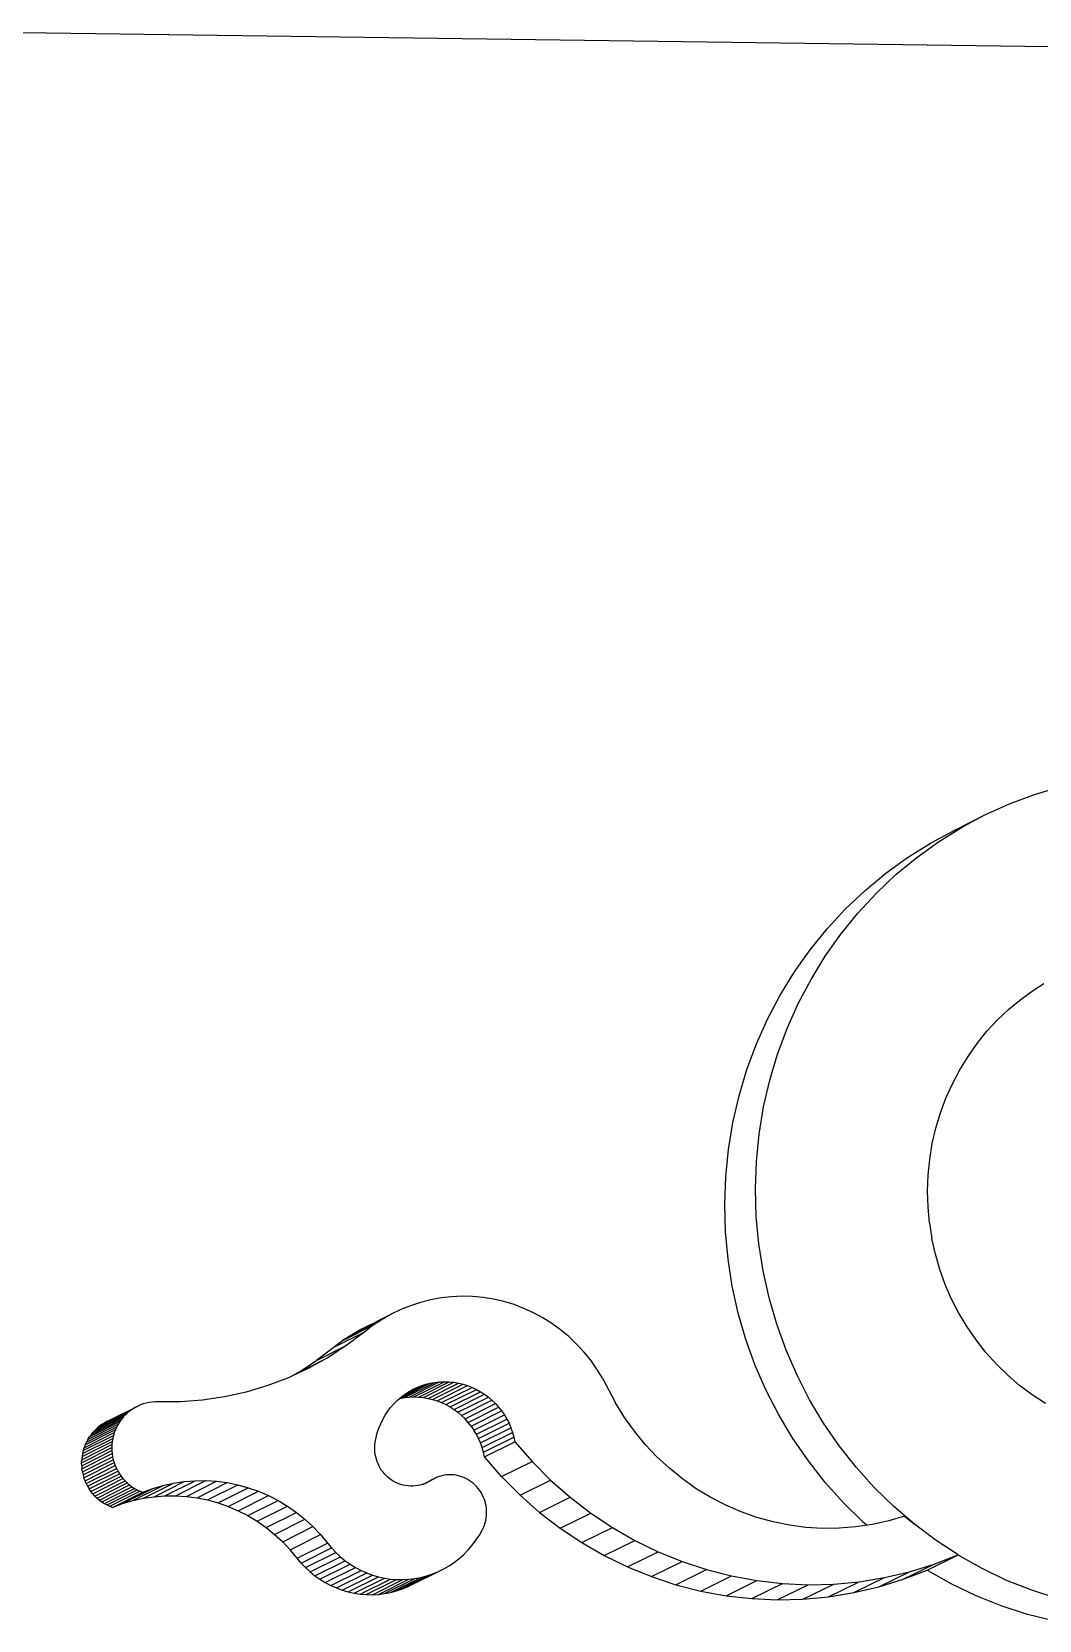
# Model space of a CAD drawing. Extents: x -106 to 80, y -44 to 65.
# Drawn here: x 24.494 to 26.655, y 41.765 to 45.173 of the extents above; entities that cross this region are included whole.
import ezdxf

# ---------------------------------------------------------------- set-up
doc = ezdxf.new("R2010")
doc.units = 0
doc.layers.get('0').update_dxf_attribs({"linetype": 'CONTINUOUS'})

msp = doc.modelspace()

# ---------------------------------------------------------------- linework, layer by layer
for p, q in [((24.3867, 45.1731), (29.6204, 45.101)), ((26.6446, 43.5368), (26.6997, 43.5532)), ((26.5908, 43.5167), (26.6446, 43.5368)), ((26.4721, 43.4592), (26.5384, 43.4931)), ((26.4919, 43.4682), (26.5384, 43.4931)), ((26.5384, 43.4931), (26.5908, 43.5167)), ((26.4214, 43.4321), (26.4721, 43.4592)), ((26.4388, 43.4354), (26.4877, 43.4659)), ((26.4721, 43.4592), (26.4919, 43.4682)), ((26.4877, 43.4659), (26.4919, 43.4682)), ((26.3725, 43.4016), (26.4214, 43.4321)), ((26.392, 43.4016), (26.4388, 43.4354)), ((26.3258, 43.3679), (26.3725, 43.4016)), ((26.3475, 43.3648), (26.392, 43.4016)), ((26.2813, 43.3311), (26.3258, 43.3679)), ((26.3054, 43.325), (26.3475, 43.3648)), ((26.2393, 43.2913), (26.2813, 43.3311)), ((26.266, 43.2824), (26.3054, 43.325)), ((26.1999, 43.2488), (26.2393, 43.2913)), ((26.2294, 43.2373), (26.266, 43.2824)), ((26.1633, 43.2037), (26.1999, 43.2488)), ((26.1957, 43.1898), (26.2294, 43.2373)), ((26.1297, 43.1562), (26.1633, 43.2037)), ((26.1652, 43.14), (26.1957, 43.1898)), ((26.0992, 43.1065), (26.1297, 43.1562)), ((26.138, 43.0883), (26.1652, 43.14)), ((26.6157, 43.0978), (26.6428, 43.1173)), ((26.6428, 43.1173), (26.6649, 43.1311)), ((26.072, 43.0549), (26.0992, 43.1065)), ((26.1141, 43.0349), (26.138, 43.0883)), ((26.5655, 43.0534), (26.5899, 43.0764)), ((26.5899, 43.0764), (26.6157, 43.0978)), ((26.0481, 43.0015), (26.072, 43.0549)), ((26.5427, 43.0287), (26.5655, 43.0534)), ((26.0936, 42.9799), (26.1141, 43.0349)), ((26.5215, 43.0026), (26.5427, 43.0287)), ((26.0277, 42.9466), (26.0481, 43.0015)), ((26.0768, 42.9237), (26.0936, 42.9799)), ((26.4843, 42.9462), (26.502, 42.975)), ((26.502, 42.975), (26.5215, 43.0026)), ((26.0109, 42.8904), (26.0277, 42.9466)), ((26.4685, 42.9163), (26.4843, 42.9462)), ((26.0635, 42.8664), (26.0768, 42.9237)), ((26.4547, 42.8853), (26.4685, 42.9163)), ((25.9976, 42.8331), (26.0109, 42.8904)), ((26.4429, 42.8535), (26.4547, 42.8853)), ((26.054, 42.8083), (26.0635, 42.8664)), ((26.4331, 42.8209), (26.4429, 42.8535)), ((25.9881, 42.7751), (25.9976, 42.8331)), ((26.0481, 42.7496), (26.054, 42.8083)), ((26.4254, 42.7877), (26.4331, 42.8209)), ((25.9823, 42.7165), (25.9881, 42.7751)), ((26.4199, 42.754), (26.4254, 42.7877)), ((26.0461, 42.6907), (26.0481, 42.7496)), ((26.4165, 42.7201), (26.4199, 42.754)), ((25.9802, 42.6576), (25.9823, 42.7165)), ((26.4153, 42.6859), (26.4165, 42.7201)), ((26.0477, 42.6317), (26.0461, 42.6907)), ((26.4163, 42.6517), (26.4153, 42.6859)), ((25.9819, 42.5986), (25.9802, 42.6576)), ((26.4194, 42.6177), (26.4163, 42.6517)), ((26.0532, 42.5729), (26.0477, 42.6317)), ((26.4194, 42.6177), (26.4247, 42.5839)), ((25.9873, 42.5399), (25.9819, 42.5986)), ((26.0623, 42.5145), (26.0532, 42.5729)), ((26.4321, 42.5505), (26.4247, 42.5839)), ((25.9964, 42.4816), (25.9873, 42.5399)), ((26.4417, 42.5177), (26.4321, 42.5505)), ((26.0752, 42.4569), (26.0623, 42.5145)), ((26.4533, 42.4855), (26.4417, 42.5177)), ((26.0093, 42.424), (25.9964, 42.4816)), ((26.4669, 42.4542), (26.4533, 42.4855)), ((25.2851, 42.4317), (25.2647, 42.4218)), ((25.3061, 42.4401), (25.2851, 42.4317)), ((25.3276, 42.4472), (25.3061, 42.4401)), ((25.3495, 42.4527), (25.3276, 42.4472)), ((25.3717, 42.4567), (25.3495, 42.4527)), ((25.3942, 42.4592), (25.3717, 42.4567)), ((25.4168, 42.4602), (25.3942, 42.4592)), ((25.4394, 42.4597), (25.4168, 42.4602)), ((25.4619, 42.4576), (25.4394, 42.4597)), ((25.4843, 42.454), (25.4619, 42.4576)), ((25.5064, 42.4489), (25.4843, 42.454)), ((25.5281, 42.4423), (25.5064, 42.4489)), ((25.5494, 42.4342), (25.5281, 42.4423)), ((25.5701, 42.4248), (25.5494, 42.4342)), ((26.0916, 42.4002), (26.0752, 42.4569)), ((26.4825, 42.4239), (26.4669, 42.4542)), ((25.161, 42.3653), (25.2261, 42.3981)), ((25.1799, 42.3778), (25.2286, 42.4023)), ((25.1996, 42.389), (25.2647, 42.4218)), ((25.2199, 42.3988), (25.1996, 42.389)), ((25.2261, 42.3981), (25.208, 42.3843)), ((25.2199, 42.3988), (25.2584, 42.4182)), ((25.2286, 42.4023), (25.2199, 42.3988)), ((25.2386, 42.4064), (25.2261, 42.3981)), ((25.2286, 42.4023), (25.245, 42.4106)), ((25.2386, 42.4064), (25.2286, 42.4023)), ((25.245, 42.4106), (25.2386, 42.4064)), ((25.2584, 42.4182), (25.245, 42.4106)), ((25.2647, 42.4218), (25.2584, 42.4182)), ((25.5902, 42.4139), (25.5701, 42.4248)), ((25.6095, 42.4018), (25.5902, 42.4139)), ((25.6281, 42.3883), (25.6095, 42.4018)), ((26.0257, 42.3674), (26.0093, 42.424)), ((26.1117, 42.3448), (26.0916, 42.4002)), ((26.5, 42.3946), (26.4825, 42.4239)), ((26.5192, 42.3666), (26.5, 42.3946)), ((25.1429, 42.3515), (25.208, 42.3843)), ((25.161, 42.3653), (25.1429, 42.3515)), ((25.1799, 42.3778), (25.161, 42.3653)), ((25.208, 42.3843), (25.1698, 42.3552)), ((25.1996, 42.389), (25.1799, 42.3778)), ((25.6457, 42.3737), (25.6281, 42.3883)), ((25.6624, 42.3578), (25.6457, 42.3737)), ((26.0457, 42.312), (26.0257, 42.3674)), ((26.5402, 42.3399), (26.5192, 42.3666)), ((25.0646, 42.2962), (25.1296, 42.3289)), ((25.1296, 42.3289), (25.0878, 42.3057)), ((25.1047, 42.3224), (25.1698, 42.3552)), ((25.1429, 42.3515), (25.1047, 42.3224)), ((25.1698, 42.3552), (25.1296, 42.3289)), ((25.6781, 42.3409), (25.6624, 42.3578)), ((25.6926, 42.323), (25.6781, 42.3409)), ((26.1352, 42.2907), (26.1117, 42.3448)), ((26.5629, 42.3147), (26.5402, 42.3399)), ((25.0878, 42.3057), (25.0503, 42.2882)), ((25.0646, 42.2962), (25.0503, 42.2882)), ((25.0646, 42.2962), (25.1047, 42.3224)), ((25.7059, 42.3042), (25.6926, 42.323)), ((25.7181, 42.2845), (25.7059, 42.3042)), ((26.0692, 42.258), (26.0457, 42.312)), ((26.5871, 42.291), (26.5629, 42.3147)), ((24.9997, 42.2685), (24.9539, 42.2547)), ((25.0444, 42.2855), (24.9997, 42.2685)), ((25.0503, 42.2882), (25.0444, 42.2855)), ((25.2834, 42.2411), (25.3486, 42.2738)), ((25.2895, 42.2467), (25.3388, 42.2714)), ((25.2933, 42.2429), (25.3586, 42.2756)), ((25.298, 42.2527), (25.3291, 42.2683)), ((25.3018, 42.2551), (25.3075, 42.2584)), ((25.3034, 42.2439), (25.3686, 42.2766)), ((25.3075, 42.2584), (25.3197, 42.2645)), ((25.3075, 42.2584), (25.3106, 42.2601)), ((25.3106, 42.2601), (25.3197, 42.2645)), ((25.3135, 42.2443), (25.3788, 42.277)), ((25.3197, 42.2645), (25.3291, 42.2683)), ((25.3236, 42.244), (25.3889, 42.2767)), ((25.3291, 42.2683), (25.3388, 42.2714)), ((25.3337, 42.243), (25.399, 42.2757)), ((25.3388, 42.2714), (25.3486, 42.2738)), ((25.3437, 42.2413), (25.409, 42.274)), ((25.3486, 42.2738), (25.3586, 42.2756)), ((25.3535, 42.2389), (25.4189, 42.2716)), ((25.3586, 42.2756), (25.3686, 42.2766)), ((25.3632, 42.2359), (25.4286, 42.2686)), ((25.3686, 42.2766), (25.3788, 42.277)), ((25.3727, 42.2322), (25.4381, 42.2649)), ((25.3788, 42.277), (25.3889, 42.2767)), ((25.382, 42.2279), (25.4473, 42.2606)), ((25.3889, 42.2767), (25.399, 42.2757)), ((25.399, 42.2757), (25.409, 42.274)), ((25.409, 42.274), (25.4189, 42.2716)), ((25.4189, 42.2716), (25.4286, 42.2686)), ((25.4286, 42.2686), (25.4381, 42.2649)), ((25.4381, 42.2649), (25.4473, 42.2606)), ((25.4473, 42.2606), (25.4562, 42.2556)), ((25.7181, 42.2845), (25.7461, 42.2316)), ((26.0961, 42.2057), (26.0692, 42.258)), ((26.1621, 42.2383), (26.1352, 42.2907)), ((26.6127, 42.269), (26.5871, 42.291)), ((26.6397, 42.2487), (26.6127, 42.269)), ((24.6563, 42.192), (24.721, 42.2246)), ((24.721, 42.2246), (24.7153, 42.2217)), ((24.7269, 42.2272), (24.721, 42.2246)), ((24.7329, 42.2293), (24.7269, 42.2272)), ((24.7391, 42.231), (24.7329, 42.2293)), ((24.7454, 42.2323), (24.7391, 42.231)), ((24.7517, 42.2332), (24.7454, 42.2323)), ((24.7581, 42.2336), (24.7517, 42.2332)), ((24.7645, 42.2336), (24.7581, 42.2336)), ((24.8124, 42.2338), (24.7645, 42.2336)), ((24.86, 42.2373), (24.8124, 42.2338)), ((24.9073, 42.2443), (24.86, 42.2373)), ((24.9539, 42.2547), (24.9073, 42.2443)), ((25.2635, 42.2217), (25.2703, 42.2294)), ((25.2703, 42.2294), (25.2775, 42.2367)), ((25.2775, 42.2367), (25.2823, 42.2408)), ((25.2823, 42.2408), (25.2852, 42.2434)), ((25.2823, 42.2408), (25.2834, 42.2411)), ((25.2834, 42.2411), (25.2933, 42.2429)), ((25.2852, 42.2434), (25.2895, 42.2467)), ((25.2895, 42.2467), (25.2933, 42.2495)), ((25.2933, 42.2495), (25.298, 42.2527)), ((25.2933, 42.2429), (25.3034, 42.2439)), ((25.298, 42.2527), (25.3018, 42.2551)), ((25.3034, 42.2439), (25.3135, 42.2443)), ((25.3135, 42.2443), (25.3236, 42.244)), ((25.3236, 42.244), (25.3337, 42.243)), ((25.3337, 42.243), (25.3437, 42.2413)), ((25.3437, 42.2413), (25.3535, 42.2389)), ((25.3535, 42.2389), (25.3632, 42.2359)), ((25.3632, 42.2359), (25.3727, 42.2322)), ((25.3727, 42.2322), (25.382, 42.2279)), ((25.382, 42.2279), (25.3909, 42.2229)), ((25.3909, 42.2229), (25.4562, 42.2556)), ((25.3995, 42.2174), (25.4649, 42.2501)), ((25.4077, 42.2113), (25.4731, 42.244)), ((25.4156, 42.2046), (25.4809, 42.2373)), ((25.423, 42.1975), (25.4883, 42.2301)), ((25.4562, 42.2556), (25.4649, 42.2501)), ((25.4649, 42.2501), (25.4731, 42.244)), ((25.4731, 42.244), (25.4809, 42.2373)), ((25.4809, 42.2373), (25.4883, 42.2301)), ((25.4883, 42.2301), (25.4952, 42.2224)), ((25.7653, 42.2005), (25.7461, 42.2316)), ((26.1923, 42.1878), (26.1621, 42.2383)), ((26.6679, 42.2303), (26.6397, 42.2487)), ((24.6177, 42.1586), (24.6823, 42.1913)), ((24.6215, 42.1639), (24.6861, 42.1965)), ((24.6256, 42.1689), (24.6885, 42.2006)), ((24.6301, 42.1736), (24.6821, 42.1999)), ((24.6348, 42.178), (24.6758, 42.1986)), ((24.6399, 42.182), (24.6696, 42.197)), ((24.6451, 42.1857), (24.6634, 42.1949)), ((24.6506, 42.189), (24.6571, 42.1923)), ((24.6563, 42.192), (24.6506, 42.189)), ((24.6571, 42.1923), (24.6563, 42.192)), ((24.6571, 42.1923), (24.7153, 42.2217)), ((24.6622, 42.1945), (24.6571, 42.1923)), ((24.6622, 42.1945), (24.7116, 42.2194)), ((24.6634, 42.1949), (24.6622, 42.1945)), ((24.6634, 42.1949), (24.7098, 42.2183)), ((24.6683, 42.1966), (24.6634, 42.1949)), ((24.6683, 42.1966), (24.706, 42.2157)), ((24.6696, 42.197), (24.6683, 42.1966)), ((24.6696, 42.197), (24.7045, 42.2147)), ((24.6744, 42.1984), (24.6696, 42.197)), ((24.6744, 42.1984), (24.7008, 42.2117)), ((24.6758, 42.1986), (24.6744, 42.1984)), ((24.6758, 42.1986), (24.6995, 42.2106)), ((24.6807, 42.1997), (24.6758, 42.1986)), ((24.6823, 42.1913), (24.6789, 42.1858)), ((24.6807, 42.1997), (24.696, 42.2074)), ((24.6821, 42.1999), (24.6807, 42.1997)), ((24.6821, 42.1999), (24.6947, 42.2062)), ((24.687, 42.2005), (24.6821, 42.1999)), ((24.6861, 42.1965), (24.6823, 42.1913)), ((24.6903, 42.2015), (24.6861, 42.1965)), ((24.687, 42.2005), (24.6914, 42.2028)), ((24.6885, 42.2006), (24.687, 42.2005)), ((24.6885, 42.2006), (24.6903, 42.2015)), ((24.6914, 42.2028), (24.6903, 42.2015)), ((24.6947, 42.2062), (24.6914, 42.2028)), ((24.696, 42.2074), (24.6947, 42.2062)), ((24.6995, 42.2106), (24.696, 42.2074)), ((24.7008, 42.2117), (24.6995, 42.2106)), ((24.7045, 42.2147), (24.7008, 42.2117)), ((24.706, 42.2157), (24.7045, 42.2147)), ((24.7098, 42.2183), (24.706, 42.2157)), ((24.7116, 42.2194), (24.7098, 42.2183)), ((24.7153, 42.2217), (24.7116, 42.2194)), ((25.2421, 42.1868), (25.2466, 42.1961)), ((25.2466, 42.1961), (25.2517, 42.205)), ((25.2517, 42.205), (25.2573, 42.2136)), ((25.2573, 42.2136), (25.2635, 42.2217)), ((25.3909, 42.2229), (25.3995, 42.2174)), ((25.3995, 42.2174), (25.4077, 42.2113)), ((25.4077, 42.2113), (25.4156, 42.2046)), ((25.4156, 42.2046), (25.423, 42.1975)), ((25.4299, 42.1898), (25.423, 42.1975)), ((25.4299, 42.1898), (25.4952, 42.2224)), ((25.4363, 42.1817), (25.4299, 42.1898)), ((25.4363, 42.1817), (25.5016, 42.2143)), ((25.4421, 42.1732), (25.5075, 42.2058)), ((25.4474, 42.1643), (25.5128, 42.1969)), ((25.4952, 42.2224), (25.5016, 42.2143)), ((25.5016, 42.2143), (25.5075, 42.2058)), ((25.5075, 42.2058), (25.5128, 42.1969)), ((25.5128, 42.1969), (25.5175, 42.1877)), ((25.7866, 42.1707), (25.7653, 42.2005)), ((26.1262, 42.1552), (26.0961, 42.2057)), ((24.6042, 42.1291), (24.6688, 42.1617)), ((24.6061, 42.1353), (24.6707, 42.168)), ((24.6084, 42.1415), (24.6731, 42.1741)), ((24.6112, 42.1474), (24.6758, 42.18)), ((24.6142, 42.1531), (24.6789, 42.1858)), ((24.6142, 42.1531), (24.6177, 42.1586)), ((24.6215, 42.1639), (24.6177, 42.1586)), ((24.6215, 42.1639), (24.6256, 42.1689)), ((24.6301, 42.1736), (24.6256, 42.1689)), ((24.6348, 42.178), (24.6301, 42.1736)), ((24.6399, 42.182), (24.6348, 42.178)), ((24.6451, 42.1857), (24.6399, 42.182)), ((24.6506, 42.189), (24.6451, 42.1857)), ((24.6688, 42.1617), (24.6673, 42.1553)), ((24.6707, 42.168), (24.6688, 42.1617)), ((24.6731, 42.1741), (24.6707, 42.168)), ((24.6758, 42.18), (24.6731, 42.1741)), ((24.6789, 42.1858), (24.6758, 42.18)), ((25.2303, 42.1472), (25.2323, 42.1574)), ((25.2323, 42.1574), (25.2349, 42.1674)), ((25.2349, 42.1674), (25.2382, 42.1772)), ((25.2382, 42.1772), (25.2421, 42.1868)), ((25.4363, 42.1817), (25.4421, 42.1732)), ((25.4474, 42.1643), (25.4421, 42.1732)), ((25.4521, 42.155), (25.4474, 42.1643)), ((25.4521, 42.155), (25.5175, 42.1877)), ((25.4562, 42.1455), (25.5216, 42.1781)), ((25.4597, 42.1357), (25.5251, 42.1683)), ((25.4626, 42.1257), (25.528, 42.1583)), ((25.5175, 42.1877), (25.5216, 42.1781)), ((25.5216, 42.1781), (25.5251, 42.1683)), ((25.5251, 42.1683), (25.528, 42.1583)), ((25.528, 42.1583), (25.5302, 42.1482)), ((25.8098, 42.1425), (25.7866, 42.1707)), ((26.2255, 42.1395), (26.1923, 42.1878)), ((24.6006, 42.1031), (24.6653, 42.1357)), ((24.6008, 42.0966), (24.6654, 42.1291)), ((24.6009, 42.1097), (24.6655, 42.1423)), ((24.6014, 42.09), (24.666, 42.1226)), ((24.6016, 42.1162), (24.6662, 42.1488)), ((24.6027, 42.1227), (24.6016, 42.1162)), ((24.6027, 42.1227), (24.6673, 42.1553)), ((24.6042, 42.1291), (24.6027, 42.1227)), ((24.6042, 42.1291), (24.6061, 42.1353)), ((24.6084, 42.1415), (24.6061, 42.1353)), ((24.6084, 42.1415), (24.6112, 42.1474)), ((24.6142, 42.1531), (24.6112, 42.1474)), ((24.6655, 42.1423), (24.6653, 42.1357)), ((24.6653, 42.1357), (24.6654, 42.1291)), ((24.6654, 42.1291), (24.666, 42.1226)), ((24.6662, 42.1488), (24.6655, 42.1423)), ((24.666, 42.1226), (24.667, 42.1161)), ((24.6673, 42.1553), (24.6662, 42.1488)), ((25.2293, 42.1367), (25.2297, 42.142)), ((25.2293, 42.1314), (25.2293, 42.1367)), ((25.2297, 42.1261), (25.2293, 42.1314)), ((25.2297, 42.142), (25.2303, 42.1472)), ((25.2304, 42.1209), (25.2297, 42.1261)), ((25.4562, 42.1455), (25.4521, 42.155)), ((25.4597, 42.1357), (25.4562, 42.1455)), ((25.4626, 42.1257), (25.4597, 42.1357)), ((25.4648, 42.1156), (25.4626, 42.1257)), ((25.4648, 42.1156), (25.5302, 42.1482)), ((25.5302, 42.1482), (25.567, 42.1058)), ((25.8347, 42.116), (25.8098, 42.1425)), ((26.1595, 42.1069), (26.1262, 42.1552)), ((26.2618, 42.0934), (26.2255, 42.1395)), ((24.6006, 42.1031), (24.6009, 42.1097)), ((24.6008, 42.0966), (24.6006, 42.1031)), ((24.6008, 42.0966), (24.6014, 42.09)), ((24.6016, 42.1162), (24.6009, 42.1097)), ((24.6024, 42.0835), (24.6014, 42.09)), ((24.6024, 42.0835), (24.667, 42.1161)), ((24.6038, 42.0771), (24.6684, 42.1096)), ((24.6057, 42.0707), (24.6703, 42.1033)), ((24.6079, 42.0646), (24.6725, 42.0971)), ((24.6105, 42.0585), (24.6752, 42.0911)), ((24.667, 42.1161), (24.6684, 42.1096)), ((24.6684, 42.1096), (24.6703, 42.1033)), ((24.6703, 42.1033), (24.6725, 42.0971)), ((24.6725, 42.0971), (24.6752, 42.0911)), ((24.6752, 42.0911), (24.6782, 42.0852)), ((25.2314, 42.1157), (25.2304, 42.1209)), ((25.2328, 42.1105), (25.2314, 42.1157)), ((25.2344, 42.1055), (25.2328, 42.1105)), ((25.2364, 42.1006), (25.2344, 42.1055)), ((25.2387, 42.0959), (25.2364, 42.1006)), ((25.2413, 42.0913), (25.2387, 42.0959)), ((25.2442, 42.0868), (25.2413, 42.0913)), ((25.5016, 42.0733), (25.4648, 42.1156)), ((25.5016, 42.0733), (25.567, 42.1058)), ((25.567, 42.1058), (25.6066, 42.066)), ((25.8614, 42.0912), (25.8347, 42.116)), ((25.8896, 42.0684), (25.8614, 42.0912)), ((26.1957, 42.0609), (26.1595, 42.1069)), ((26.3009, 42.0498), (26.2618, 42.0934)), ((24.6024, 42.0835), (24.6038, 42.0771)), ((24.6038, 42.0771), (24.6057, 42.0707)), ((24.6079, 42.0646), (24.6057, 42.0707)), ((24.6105, 42.0585), (24.6079, 42.0646)), ((24.6105, 42.0585), (24.6135, 42.0527)), ((24.6135, 42.0527), (24.6782, 42.0852)), ((24.6169, 42.0471), (24.6815, 42.0796)), ((24.6206, 42.0417), (24.6853, 42.0742)), ((24.6247, 42.0366), (24.6893, 42.0691)), ((24.6291, 42.0317), (24.6937, 42.0642)), ((24.6338, 42.0272), (24.6984, 42.0597)), ((24.6387, 42.023), (24.7034, 42.0555)), ((24.6782, 42.0852), (24.6815, 42.0796)), ((24.6815, 42.0796), (24.6853, 42.0742)), ((24.6853, 42.0742), (24.6893, 42.0691)), ((24.6893, 42.0691), (24.6937, 42.0642)), ((24.6937, 42.0642), (24.6984, 42.0597)), ((24.6984, 42.0597), (24.7034, 42.0555)), ((24.7034, 42.0555), (24.7086, 42.0516)), ((24.7107, 42.022), (24.7754, 42.0545)), ((24.7333, 42.0269), (24.798, 42.0594)), ((24.7533, 42.048), (24.7754, 42.0545)), ((24.7561, 42.0303), (24.8208, 42.0628)), ((24.7754, 42.0545), (24.798, 42.0594)), ((24.7791, 42.0321), (24.8439, 42.0646)), ((24.798, 42.0594), (24.8208, 42.0628)), ((24.8022, 42.0323), (24.867, 42.0648)), ((24.8208, 42.0628), (24.8439, 42.0646)), ((24.8253, 42.0309), (24.8901, 42.0634)), ((24.8439, 42.0646), (24.867, 42.0648)), ((24.8482, 42.0279), (24.913, 42.0604)), ((24.867, 42.0648), (24.8901, 42.0634)), ((24.8709, 42.0233), (24.9357, 42.0558)), ((24.8901, 42.0634), (24.913, 42.0604)), ((24.913, 42.0604), (24.9357, 42.0558)), ((24.9357, 42.0558), (24.9581, 42.0496)), ((25.2474, 42.0826), (25.2442, 42.0868)), ((25.2508, 42.0786), (25.2474, 42.0826)), ((25.2545, 42.0749), (25.2508, 42.0786)), ((25.2584, 42.0714), (25.2545, 42.0749)), ((25.2625, 42.0681), (25.2584, 42.0714)), ((25.2668, 42.0652), (25.2625, 42.0681)), ((25.2713, 42.0625), (25.2668, 42.0652)), ((25.2759, 42.0602), (25.2713, 42.0625)), ((25.2807, 42.0581), (25.2759, 42.0602)), ((25.2856, 42.0564), (25.2807, 42.0581)), ((25.2906, 42.0551), (25.2856, 42.0564)), ((25.2957, 42.054), (25.2906, 42.0551)), ((25.3008, 42.0533), (25.2957, 42.054)), ((25.3213, 42.054), (25.3162, 42.0533)), ((25.3264, 42.0551), (25.3213, 42.054)), ((25.3313, 42.0565), (25.3264, 42.0551)), ((25.3315, 42.0565), (25.3313, 42.0565)), ((25.3315, 42.0565), (25.3589, 42.0702)), ((25.3319, 42.0567), (25.3315, 42.0565)), ((25.3319, 42.0567), (25.3544, 42.0678)), ((25.3337, 42.0573), (25.3319, 42.0567)), ((25.3337, 42.0573), (25.3518, 42.0663)), ((25.3349, 42.0577), (25.3337, 42.0573)), ((25.3349, 42.0577), (25.35, 42.0652)), ((25.3362, 42.0582), (25.3349, 42.0577)), ((25.3401, 42.0598), (25.3362, 42.0582)), ((25.3401, 42.0598), (25.3456, 42.0626)), ((25.341, 42.0602), (25.3401, 42.0598)), ((25.3456, 42.0626), (25.341, 42.0602)), ((25.35, 42.0652), (25.3456, 42.0626)), ((25.3518, 42.0663), (25.35, 42.0652)), ((25.3544, 42.0678), (25.3518, 42.0663)), ((25.3589, 42.0702), (25.3544, 42.0678)), ((25.3636, 42.0722), (25.3589, 42.0702)), ((25.3684, 42.0739), (25.3636, 42.0722)), ((25.3733, 42.0752), (25.3684, 42.0739)), ((25.3783, 42.0763), (25.3733, 42.0752)), ((25.3834, 42.077), (25.3783, 42.0763)), ((25.3884, 42.0773), (25.3834, 42.077)), ((25.3935, 42.0773), (25.3884, 42.0773)), ((25.3986, 42.077), (25.3935, 42.0773)), ((25.4037, 42.0763), (25.3986, 42.077)), ((25.4087, 42.0753), (25.4037, 42.0763)), ((25.4136, 42.0739), (25.4087, 42.0753)), ((25.4185, 42.0722), (25.4136, 42.0739)), ((25.4232, 42.0702), (25.4185, 42.0722)), ((25.4278, 42.0679), (25.4232, 42.0702)), ((25.4322, 42.0653), (25.4278, 42.0679)), ((25.4365, 42.0624), (25.4322, 42.0653)), ((25.4405, 42.0592), (25.4365, 42.0624)), ((25.4444, 42.0557), (25.4405, 42.0592)), ((25.448, 42.052), (25.4444, 42.0557)), ((25.5411, 42.0335), (25.5016, 42.0733)), ((25.5411, 42.0335), (25.6066, 42.066)), ((25.6066, 42.066), (25.6486, 42.0291)), ((25.9192, 42.0475), (25.8896, 42.0684)), ((26.2348, 42.0174), (26.1957, 42.0609)), ((24.6135, 42.0527), (24.6169, 42.0471)), ((24.6206, 42.0417), (24.6169, 42.0471)), ((24.6247, 42.0366), (24.6206, 42.0417)), ((24.6291, 42.0317), (24.6247, 42.0366)), ((24.6291, 42.0317), (24.6338, 42.0272)), ((24.6338, 42.0272), (24.6387, 42.023)), ((24.6387, 42.023), (24.644, 42.0191)), ((24.644, 42.0191), (24.7086, 42.0516)), ((24.6494, 42.0156), (24.7141, 42.0481)), ((24.6551, 42.0125), (24.7197, 42.045)), ((24.6609, 42.0097), (24.7256, 42.0422)), ((24.6669, 42.0074), (24.7316, 42.0399)), ((24.6886, 42.0155), (24.7533, 42.048)), ((24.6886, 42.0155), (24.7107, 42.022)), ((24.7086, 42.0516), (24.7141, 42.0481)), ((24.7107, 42.022), (24.7333, 42.0269)), ((24.7141, 42.0481), (24.7197, 42.045)), ((24.7197, 42.045), (24.7256, 42.0422)), ((24.7256, 42.0422), (24.7316, 42.0399)), ((24.7316, 42.0399), (24.7533, 42.048)), ((24.7333, 42.0269), (24.7561, 42.0303)), ((24.7561, 42.0303), (24.7791, 42.0321)), ((24.7791, 42.0321), (24.8022, 42.0323)), ((24.8022, 42.0323), (24.8253, 42.0309)), ((24.8253, 42.0309), (24.8482, 42.0279)), ((24.8482, 42.0279), (24.8709, 42.0233)), ((24.8709, 42.0233), (24.8932, 42.0171)), ((24.8932, 42.0171), (24.9581, 42.0496)), ((24.9151, 42.0094), (24.98, 42.0419)), ((24.9365, 42.0003), (25.0014, 42.0327)), ((24.9572, 41.9896), (25.0222, 42.0221)), ((24.9581, 42.0496), (24.98, 42.0419)), ((24.98, 42.0419), (25.0014, 42.0327)), ((25.0014, 42.0327), (25.0222, 42.0221)), ((25.0222, 42.0221), (25.0422, 42.01)), ((25.3059, 42.053), (25.3008, 42.0533)), ((25.3111, 42.053), (25.3059, 42.053)), ((25.3162, 42.0533), (25.3111, 42.053)), ((25.4514, 42.0481), (25.448, 42.052)), ((25.4545, 42.0439), (25.4514, 42.0481)), ((25.4574, 42.0396), (25.4545, 42.0439)), ((25.46, 42.035), (25.4574, 42.0396)), ((25.4623, 42.0303), (25.46, 42.035)), ((25.4642, 42.0255), (25.4623, 42.0303)), ((25.4659, 42.0205), (25.4642, 42.0255)), ((25.4673, 42.0155), (25.4659, 42.0205)), ((25.5411, 42.0335), (25.5831, 41.9966)), ((25.5831, 41.9966), (25.6486, 42.0291)), ((25.6486, 42.0291), (25.6928, 41.995)), ((25.9501, 42.0288), (25.9192, 42.0475)), ((25.9822, 42.0122), (25.9501, 42.0288)), ((26.3427, 42.009), (26.3009, 42.0498)), ((24.644, 42.0191), (24.6494, 42.0156)), ((24.6494, 42.0156), (24.6551, 42.0125)), ((24.6551, 42.0125), (24.6609, 42.0097)), ((24.6609, 42.0097), (24.6669, 42.0074)), ((24.6669, 42.0074), (24.6886, 42.0155)), ((24.8932, 42.0171), (24.9151, 42.0094)), ((24.9151, 42.0094), (24.9365, 42.0003)), ((24.9365, 42.0003), (24.9572, 41.9896)), ((24.9572, 41.9896), (24.9772, 41.9776)), ((24.9772, 41.9776), (25.0422, 42.01)), ((24.9964, 41.9642), (25.0613, 41.9966)), ((25.0422, 42.01), (25.0613, 41.9966)), ((25.0613, 41.9966), (25.0796, 41.9819)), ((25.4683, 42.0104), (25.4673, 42.0155)), ((25.469, 42.0052), (25.4683, 42.0104)), ((25.4684, 41.9843), (25.4691, 41.9895)), ((25.4693, 41.9999), (25.469, 42.0052)), ((25.4691, 41.9895), (25.4694, 41.9947)), ((25.4694, 41.9947), (25.4693, 41.9999)), ((25.5831, 41.9966), (25.6273, 41.9626)), ((25.6273, 41.9626), (25.6928, 41.995)), ((25.6928, 41.995), (25.7392, 41.9641)), ((26.0153, 41.9979), (25.9822, 42.0122)), ((26.0492, 41.9859), (26.0153, 41.9979)), ((26.0838, 41.9763), (26.0492, 41.9859)), ((26.2348, 42.0174), (26.2766, 41.9766)), ((26.366, 41.9883), (26.3318, 41.9782)), ((26.387, 41.971), (26.3427, 42.009)), ((26.366, 41.9883), (26.387, 41.971)), ((24.9772, 41.9776), (24.9964, 41.9642)), ((24.9964, 41.9642), (25.0146, 41.9495)), ((25.0146, 41.9495), (25.0796, 41.9819)), ((25.0319, 41.9335), (25.0969, 41.966)), ((25.0796, 41.9819), (25.0969, 41.966)), ((25.0969, 41.966), (25.1131, 41.9489)), ((25.4538, 41.948), (25.4603, 41.9597)), ((25.4603, 41.9597), (25.4626, 41.9643)), ((25.4626, 41.9643), (25.4645, 41.9692)), ((25.4645, 41.9692), (25.4661, 41.9741)), ((25.4661, 41.9741), (25.4674, 41.9792)), ((25.4674, 41.9792), (25.4684, 41.9843)), ((25.6273, 41.9626), (25.6736, 41.9317)), ((25.6736, 41.9317), (25.7392, 41.9641)), ((25.7392, 41.9641), (25.7875, 41.9364)), ((26.1189, 41.9692), (26.0838, 41.9763)), ((26.1544, 41.9645), (26.1189, 41.9692)), ((26.1901, 41.9623), (26.1544, 41.9645)), ((26.2259, 41.9625), (26.1901, 41.9623)), ((26.2615, 41.9653), (26.2259, 41.9625)), ((26.2855, 41.9689), (26.2615, 41.9653)), ((26.2766, 41.9766), (26.2855, 41.9689)), ((26.2969, 41.9705), (26.2855, 41.9689)), ((26.3318, 41.9782), (26.2969, 41.9705)), ((26.4335, 41.9361), (26.387, 41.971)), ((25.0146, 41.9495), (25.0319, 41.9335)), ((25.048, 41.9165), (25.0319, 41.9335)), ((25.048, 41.9165), (25.1131, 41.9489)), ((25.0631, 41.8983), (25.1281, 41.9307)), ((25.0716, 41.888), (25.1366, 41.9204)), ((25.1131, 41.9489), (25.1281, 41.9307)), ((25.1281, 41.9307), (25.1366, 41.9204)), ((25.1366, 41.9204), (25.1458, 41.9106)), ((25.4298, 41.916), (25.4385, 41.9261)), ((25.4385, 41.9261), (25.4465, 41.9368)), ((25.4465, 41.9368), (25.4538, 41.948)), ((25.6736, 41.9317), (25.7218, 41.904)), ((25.7218, 41.904), (25.7875, 41.9364)), ((25.7875, 41.9364), (25.8374, 41.9121)), ((26.4806, 41.9053), (26.4335, 41.9361)), ((25.0631, 41.8983), (25.048, 41.9165)), ((25.0716, 41.888), (25.0631, 41.8983)), ((25.0808, 41.8782), (25.0716, 41.888)), ((25.0808, 41.8782), (25.1458, 41.9106)), ((25.0906, 41.8691), (25.1556, 41.9015)), ((25.1009, 41.8607), (25.166, 41.893)), ((25.1118, 41.853), (25.1769, 41.8853)), ((25.1458, 41.9106), (25.1556, 41.9015)), ((25.1556, 41.9015), (25.166, 41.893)), ((25.166, 41.893), (25.1769, 41.8853)), ((25.1769, 41.8853), (25.1882, 41.8783)), ((25.3892, 41.8822), (25.4002, 41.8896)), ((25.4002, 41.8896), (25.4106, 41.8977)), ((25.4106, 41.8977), (25.4205, 41.9065)), ((25.4205, 41.9065), (25.4298, 41.916)), ((25.7218, 41.904), (25.7717, 41.8797)), ((25.7717, 41.8797), (25.8374, 41.9121)), ((25.823, 41.8588), (25.8887, 41.8912)), ((25.8374, 41.9121), (25.8887, 41.8912)), ((25.8887, 41.8912), (25.9413, 41.8739)), ((26.3629, 41.8532), (26.4292, 41.8855)), ((26.3766, 41.8693), (26.4292, 41.8855)), ((26.4143, 41.8729), (26.4806, 41.9053)), ((26.4292, 41.8855), (26.4806, 41.9053)), ((26.4822, 41.9043), (26.4806, 41.9053)), ((26.5327, 41.8759), (26.4822, 41.9043)), ((25.0808, 41.8782), (25.0906, 41.8691)), ((25.0906, 41.8691), (25.1009, 41.8607)), ((25.1009, 41.8607), (25.1118, 41.853)), ((25.1118, 41.853), (25.1231, 41.846)), ((25.1231, 41.846), (25.1882, 41.8783)), ((25.1349, 41.8398), (25.2, 41.8721)), ((25.147, 41.8344), (25.2121, 41.8667)), ((25.1594, 41.8298), (25.2245, 41.8622)), ((25.1721, 41.8261), (25.2372, 41.8584)), ((25.185, 41.8233), (25.2501, 41.8556)), ((25.1882, 41.8783), (25.2, 41.8721)), ((25.198, 41.8213), (25.2632, 41.8536)), ((25.2, 41.8721), (25.2121, 41.8667)), ((25.2111, 41.8202), (25.2763, 41.8525)), ((25.2121, 41.8667), (25.2245, 41.8622)), ((25.2243, 41.82), (25.2895, 41.8523)), ((25.2245, 41.8622), (25.2372, 41.8584)), ((25.2372, 41.8584), (25.2501, 41.8556)), ((25.2374, 41.8207), (25.3026, 41.853)), ((25.2501, 41.8556), (25.2632, 41.8536)), ((25.2505, 41.8223), (25.3157, 41.8546)), ((25.2632, 41.8536), (25.2763, 41.8525)), ((25.2634, 41.8248), (25.3286, 41.8571)), ((25.2761, 41.8281), (25.3349, 41.8572)), ((25.2763, 41.8525), (25.2895, 41.8523)), ((25.2886, 41.8323), (25.324, 41.8498)), ((25.2895, 41.8523), (25.3026, 41.853)), ((25.3026, 41.853), (25.3157, 41.8546)), ((25.3126, 41.8432), (25.366, 41.8697)), ((25.3126, 41.8432), (25.324, 41.8498)), ((25.3157, 41.8546), (25.3286, 41.8571)), ((25.324, 41.8499), (25.3538, 41.8646)), ((25.324, 41.8499), (25.3349, 41.8572)), ((25.324, 41.8498), (25.324, 41.8499)), ((25.3286, 41.8571), (25.3379, 41.8595)), ((25.3349, 41.8572), (25.335, 41.8573)), ((25.335, 41.8573), (25.3413, 41.8604)), ((25.335, 41.8573), (25.3379, 41.8595)), ((25.3379, 41.8595), (25.3413, 41.8604)), ((25.3413, 41.8604), (25.3538, 41.8646)), ((25.3538, 41.8646), (25.366, 41.8697)), ((25.366, 41.8697), (25.3778, 41.8755)), ((25.3778, 41.8755), (25.3892, 41.8822)), ((25.7717, 41.8797), (25.823, 41.8588)), ((25.823, 41.8588), (25.8755, 41.8415)), ((25.8755, 41.8415), (25.9413, 41.8739)), ((25.929, 41.8279), (25.9948, 41.8602)), ((25.9413, 41.8739), (25.9948, 41.8602)), ((25.9832, 41.8179), (26.0491, 41.8502)), ((25.9948, 41.8602), (26.0491, 41.8502)), ((26.0491, 41.8502), (26.1039, 41.844)), ((26.2569, 41.8244), (26.323, 41.8567)), ((26.2687, 41.8479), (26.323, 41.8567)), ((26.3104, 41.837), (26.3766, 41.8693)), ((26.3104, 41.837), (26.3629, 41.8532)), ((26.323, 41.8567), (26.3766, 41.8693)), ((26.3629, 41.8532), (26.4143, 41.8729)), ((26.4159, 41.872), (26.4143, 41.8729)), ((26.4159, 41.872), (26.4664, 41.8435)), ((26.5849, 41.8508), (26.5327, 41.8759)), ((26.6386, 41.8294), (26.5849, 41.8508)), ((25.1231, 41.846), (25.1349, 41.8398)), ((25.1349, 41.8398), (25.147, 41.8344)), ((25.147, 41.8344), (25.1594, 41.8298)), ((25.1594, 41.8298), (25.1721, 41.8261)), ((25.1721, 41.8261), (25.185, 41.8233)), ((25.185, 41.8233), (25.198, 41.8213)), ((25.198, 41.8213), (25.2111, 41.8202)), ((25.2111, 41.8202), (25.2243, 41.82)), ((25.2243, 41.82), (25.2374, 41.8207)), ((25.2374, 41.8207), (25.2505, 41.8223)), ((25.2505, 41.8223), (25.2634, 41.8248)), ((25.2634, 41.8248), (25.2761, 41.8281)), ((25.2761, 41.8281), (25.2886, 41.8323)), ((25.2886, 41.8323), (25.3008, 41.8374)), ((25.3008, 41.8374), (25.3126, 41.8432)), ((25.3126, 41.8432), (25.3126, 41.8432)), ((25.8755, 41.8415), (25.929, 41.8279)), ((25.929, 41.8279), (25.9832, 41.8179)), ((25.9832, 41.8179), (26.038, 41.8117)), ((26.038, 41.8117), (26.1039, 41.844)), ((26.0929, 41.8092), (26.1589, 41.8415)), ((26.1039, 41.844), (26.1589, 41.8415)), ((26.1479, 41.8105), (26.2139, 41.8428)), ((26.1479, 41.8105), (26.2026, 41.8156)), ((26.1589, 41.8415), (26.2139, 41.8428)), ((26.2026, 41.8156), (26.2687, 41.8479)), ((26.2026, 41.8156), (26.2569, 41.8244)), ((26.2139, 41.8428), (26.2687, 41.8479)), ((26.2569, 41.8244), (26.3104, 41.837)), ((26.4664, 41.8435), (26.5186, 41.8186)), ((26.5186, 41.8186), (26.5722, 41.7971)), ((26.6935, 41.8116), (26.6386, 41.8294)), ((26.038, 41.8117), (26.0929, 41.8092)), ((26.0929, 41.8092), (26.1479, 41.8105)), ((26.5722, 41.7971), (26.627, 41.7793)), ((26.627, 41.7793), (26.6828, 41.7652))]:
    msp.add_line(p, q)

doc.saveas('drawing.dxf')
